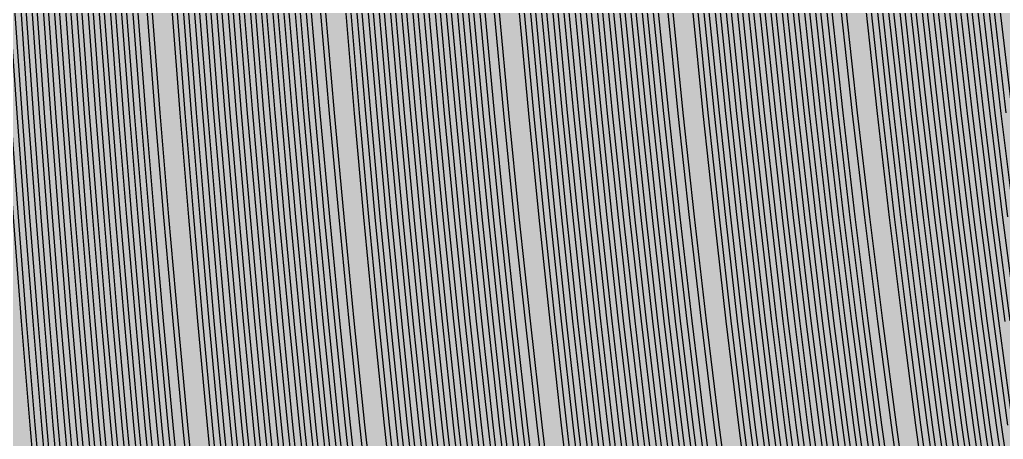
# Model space of a CAD drawing. Header units: metres. Extents: x -7231 to 10969, y -37556 to 1873.
# Drawn here: x 2297 to 2713.6, y -761.4 to -583.7 of the extents above; entities that cross this region are included whole.
import ezdxf

# ---------------------------------------------------------------- set-up
doc = ezdxf.new("R2010")
doc.units = ezdxf.units.M
doc.layers.add('Metal1', color=4, linetype='CONTINUOUS')
doc.layers.add('Polyimide', color=7, linetype='CONTINUOUS')

msp = doc.modelspace()

# ---------------------------------------------------------------- hatches: boundary and pattern name
at = {"layer": 'Polyimide'}
msp.add_hatch(color=7, dxfattribs=at).paths.add_polyline_path([(4065.69, -468), (4066.67, -501.99), (4068.51, -535.99), (4071.41, -569.99), (4075.54, -603.99), (4081.04, -637.99), (4088.01, -671.99), (4096.52, -705.98), (4106.62, -739.98), (4118.33, -773.98), (4131.63, -807.98), (4146.49, -841.98), (4162.87, -875.98), (4180.68, -909.97), (4199.83, -943.97), (4220.22, -977.97), (4241.73, -1011.97), (4264.21, -1045.97), (4287.52, -1079.96), (4311.51, -1113.96), (4336.01, -1147.96), (4360.86, -1181.96), (4385.88, -1215.96), (4410.89, -1249.96), (4435.74, -1283.95), (4460.24, -1317.95), (4484.23, -1351.95), (4507.54, -1385.95), (4530.02, -1419.95), (4551.53, -1453.94), (4571.92, -1487.94), (4591.07, -1521.94), (4608.88, -1555.94), (4625.26, -1589.94), (4640.12, -1623.94), (4653.42, -1657.93), (4665.13, -1691.93), (4675.23, -1725.93), (4683.74, -1759.93), (4690.71, -1793.93), (4696.21, -1827.93), (4700.34, -1861.92), (4703.24, -1895.92), (4705.08, -1929.92), (4706.06, -1963.92), (4706.44, -1997.92), (4706.5, -2031.91), (4706.5, -4793.02), (4709.95, -4838.39), (4720.22, -4882.71), (4737.08, -4924.98), (4760.13, -4964.2), (4788.85, -4999.49), (4822.58, -5030.03), (4860.53, -5055.12), (4901.85, -5074.18), (4901.85, -5074.18), (4970.68, -5105.23), (5034.7, -5145.26), (5092.76, -5193.54), (5143.8, -5249.19), (5186.89, -5311.2), (5221.24, -5378.44), (5246.23, -5449.69), (5261.41, -5523.66), (5266.5, -5599), (5261.41, -5674.34), (5246.23, -5748.31), (5221.24, -5819.56), (5186.89, -5886.8), (5143.8, -5948.81), (5092.76, -6004.46), (5034.7, -6052.74), (4970.68, -6092.77), (4901.85, -6123.82), (4860.53, -6142.88), (4822.58, -6167.97), (4788.85, -6198.51), (4760.13, -6233.8), (4737.08, -6273.02), (4720.22, -6315.29), (4709.95, -6359.61), (4706.5, -6404.98), (4706.5, -9221.52), (4709.95, -9266.88), (4720.22, -9311.21), (4737.08, -9353.47), (4760.13, -9392.7), (4788.85, -9427.98), (4822.58, -9458.52), (4860.53, -9483.61), (4901.85, -9502.67), (4970.68, -9533.72), (5034.7, -9573.75), (5092.76, -9622.03), (5143.8, -9677.68), (5186.89, -9739.69), (5221.24, -9806.94), (5246.23, -9878.19), (5261.41, -9952.16), (5266.5, -10027.49), (5261.41, -10102.83), (5246.23, -10176.8), (5221.24, -10248.05), (5186.89, -10315.3), (5143.8, -10377.31), (5092.76, -10432.96), (5034.7, -10481.24), (4970.68, -10521.27), (4901.85, -10552.32), (4860.53, -10571.38), (4822.58, -10596.46), (4788.85, -10627), (4760.13, -10662.29), (4737.08, -10701.52), (4720.22, -10743.78), (4709.95, -10788.1), (4706.5, -10833.47), (4706.5, -13650.01), (4709.95, -13695.38), (4720.22, -13739.7), (4737.08, -13781.96), (4760.13, -13821.19), (4788.85, -13856.48), (4822.58, -13887.02), (4860.53, -13912.11), (4901.85, -13931.17), (4970.68, -13962.22), (5034.7, -14002.25), (5092.76, -14050.53), (5143.8, -14106.18), (5186.89, -14168.19), (5221.24, -14235.43), (5246.23, -14306.68), (5261.41, -14380.65), (5266.5, -14455.99), (5261.41, -14531.33), (5246.23, -14605.29), (5221.24, -14676.55), (5186.89, -14743.79), (5143.8, -14805.8), (5092.76, -14861.45), (5034.7, -14909.73), (4970.68, -14949.76), (4901.85, -14980.81), (4860.53, -14999.87), (4822.58, -15024.96), (4788.85, -15055.5), (4760.13, -15090.79), (4737.08, -15130.01), (4720.22, -15172.27), (4709.95, -15216.6), (4706.5, -15261.97), (4706.5, -15455.99), (4720.95, -15750.04), (4764.14, -16041.26), (4835.68, -16326.84), (4934.86, -16604.04), (5060.74, -16870.18), (5212.09, -17122.7), (5387.47, -17359.17), (5585.18, -17577.31), (5803.32, -17775.02), (6039.79, -17950.4), (6292.31, -18101.75), (6558.45, -18227.63), (6835.65, -18326.81), (7121.23, -18398.34), (7412.45, -18441.54), (7706.5, -18455.99), (9969.01, -18455.99), (10047.42, -18459.84), (10125.08, -18471.36), (10201.23, -18490.44), (10275.15, -18516.89), (10346.12, -18550.45), (10413.46, -18590.81), (10476.52, -18637.58), (10534.69, -18690.3), (10587.41, -18748.47), (10634.18, -18811.53), (10674.54, -18878.87), (10708.11, -18949.84), (10734.56, -19023.76), (10753.63, -19099.92), (10765.15, -19177.58), (10769.01, -19255.99), (10769.01, -20895.8), (10730.24, -20951.41), (10694.6, -21009.08), (10662.21, -21068.63), (10633.17, -21129.89), (10607.55, -21192.66), (10585.45, -21256.74), (10566.93, -21321.96), (10552.05, -21388.09), (10540.84, -21454.95), (10533.35, -21522.33), (10529.6, -21590.02), (10529.6, -21657.81), (10533.35, -21725.5), (10540.84, -21792.87), (10552.05, -21859.73), (10566.93, -21925.87), (10585.45, -21991.08), (10607.55, -22055.17), (10633.17, -22117.94), (10662.21, -22179.19), (10694.6, -22238.74), (10730.24, -22296.41), (10769.01, -22352.03), (10769.01, -32454.24), (10728.74, -32510.49), (10691.72, -32568.92), (10658.05, -32629.35), (10627.85, -32691.58), (10601.2, -32755.42), (10578.21, -32820.67), (10558.93, -32887.1), (10543.44, -32954.52), (10531.77, -33022.71), (10523.97, -33091.44), (10520.07, -33160.51), (10520.07, -33229.69), (10523.97, -33298.75), (10531.77, -33367.49), (10543.44, -33435.67), (10558.93, -33503.09), (10578.21, -33569.53), (10601.2, -33634.77), (10627.85, -33698.61), (10658.05, -33760.85), (10691.72, -33821.28), (10728.74, -33879.71), (10769.01, -33935.96), (10769.01, -36556), (10765.15, -36634.41), (10753.63, -36712.07), (10734.56, -36788.23), (10708.11, -36862.15), (10674.54, -36933.12), (10634.18, -37000.46), (10587.41, -37063.51), (10534.69, -37121.69), (10476.52, -37174.41), (10413.46, -37221.18), (10346.12, -37261.54), (10275.15, -37295.1), (10201.23, -37321.55), (10125.08, -37340.63), (10047.42, -37352.15), (9969.01, -37356), (-6231.01, -37356), (-6309.42, -37352.15), (-6387.08, -37340.63), (-6463.23, -37321.55), (-6537.15, -37295.1), (-6608.12, -37261.54), (-6675.46, -37221.18), (-6738.52, -37174.41), (-6796.69, -37121.69), (-6849.41, -37063.51), (-6896.18, -37000.46), (-6936.54, -36933.12), (-6970.11, -36862.15), (-6996.56, -36788.23), (-7015.63, -36712.07), (-7027.15, -36634.41), (-7031.01, -36556), (-7031.01, -33936), (-6990.74, -33879.75), (-6953.7, -33821.31), (-6920.03, -33760.88), (-6889.82, -33698.64), (-6863.18, -33634.8), (-6840.18, -33569.55), (-6820.9, -33503.11), (-6805.4, -33435.69), (-6793.74, -33367.49), (-6785.94, -33298.75), (-6782.03, -33229.68), (-6782.03, -33160.5), (-6785.94, -33091.43), (-6793.74, -33022.69), (-6805.4, -32954.5), (-6820.9, -32887.07), (-6840.18, -32820.63), (-6863.18, -32755.39), (-6889.82, -32691.54), (-6920.03, -32629.3), (-6953.7, -32568.87), (-6990.74, -32510.43), (-7031.01, -32454.18), (-7031.01, -22364.83), (-6990.74, -22308.58), (-6953.7, -22250.14), (-6920.03, -22189.71), (-6889.82, -22127.47), (-6863.18, -22063.62), (-6840.18, -21998.38), (-6820.9, -21931.94), (-6805.4, -21864.51), (-6793.74, -21796.32), (-6785.94, -21727.58), (-6782.03, -21658.51), (-6782.03, -21589.33), (-6785.94, -21520.26), (-6793.74, -21451.52), (-6805.4, -21383.32), (-6820.9, -21315.9), (-6840.18, -21249.46), (-6863.18, -21184.21), (-6889.82, -21120.37), (-6920.03, -21058.13), (-6953.7, -20997.7), (-6990.74, -20939.26), (-7031.01, -20883.01), (-7031.01, -19255.99), (-7027.15, -19177.58), (-7015.63, -19099.92), (-6996.56, -19023.76), (-6970.11, -18949.84), (-6936.54, -18878.87), (-6896.18, -18811.53), (-6849.41, -18748.47), (-6796.69, -18690.3), (-6738.52, -18637.58), (-6675.46, -18590.81), (-6608.12, -18550.45), (-6537.15, -18516.89), (-6463.23, -18490.44), (-6387.08, -18471.36), (-6309.42, -18459.84), (-6231.01, -18455.99), (-3968.5, -18455.99), (-3674.45, -18441.54), (-3383.23, -18398.34), (-3097.65, -18326.81), (-2820.45, -18227.63), (-2554.31, -18101.75), (-2301.79, -17950.4), (-2065.32, -17775.02), (-1847.18, -17577.31), (-1649.47, -17359.17), (-1474.09, -17122.7), (-1322.74, -16870.18), (-1196.86, -16604.04), (-1097.68, -16326.84), (-1026.14, -16041.26), (-982.95, -15750.04), (-968.5, -15455.99), (-968.5, -15261.97), (-971.95, -15216.6), (-982.22, -15172.27), (-999.08, -15130.01), (-1022.13, -15090.79), (-1050.85, -15055.5), (-1084.58, -15024.96), (-1122.53, -14999.87), (-1163.85, -14980.81), (-1232.68, -14949.76), (-1296.7, -14909.73), (-1354.76, -14861.45), (-1405.8, -14805.8), (-1448.89, -14743.79), (-1483.24, -14676.55), (-1508.23, -14605.29), (-1523.41, -14531.33), (-1528.5, -14455.99), (-1523.41, -14380.65), (-1508.23, -14306.68), (-1483.24, -14235.43), (-1448.89, -14168.19), (-1405.8, -14106.18), (-1354.76, -14050.53), (-1296.7, -14002.25), (-1232.68, -13962.22), (-1163.85, -13931.17), (-1122.53, -13912.11), (-1084.58, -13887.02), (-1050.85, -13856.48), (-1022.13, -13821.19), (-999.08, -13781.96), (-982.22, -13739.7), (-971.95, -13695.38), (-968.5, -13650.01), (-968.5, -12309.64), (-971.95, -12264.27), (-982.22, -12219.94), (-999.08, -12177.68), (-1022.13, -12138.46), (-1050.85, -12103.17), (-1084.58, -12072.63), (-1122.53, -12047.54), (-1163.85, -12028.48), (-1232.68, -11997.43), (-1296.7, -11957.4), (-1354.76, -11909.12), (-1405.8, -11853.47), (-1448.89, -11791.46), (-1483.24, -11724.22), (-1508.23, -11652.96), (-1523.41, -11579), (-1528.5, -11503.66), (-1523.41, -11428.32), (-1508.23, -11354.35), (-1483.24, -11283.1), (-1448.89, -11215.86), (-1405.8, -11153.85), (-1354.76, -11098.2), (-1296.7, -11049.92), (-1232.68, -11009.89), (-1163.85, -10978.84), (-1122.53, -10959.78), (-1084.58, -10934.69), (-1050.85, -10904.15), (-1022.13, -10868.86), (-999.08, -10829.63), (-982.22, -10787.37), (-971.95, -10743.05), (-968.5, -10697.68), (-968.5, -9357.31), (-971.95, -9311.94), (-982.22, -9267.62), (-999.08, -9225.35), (-1022.13, -9186.13), (-1050.85, -9150.84), (-1084.58, -9120.3), (-1122.53, -9095.21), (-1163.85, -9076.15), (-1163.85, -9076.15), (-1232.68, -9045.1), (-1296.7, -9005.07), (-1354.76, -8956.79), (-1405.8, -8901.14), (-1448.89, -8839.13), (-1483.24, -8771.89), (-1508.23, -8700.64), (-1523.41, -8626.67), (-1528.5, -8551.33), (-1523.41, -8475.99), (-1508.23, -8402.02), (-1483.24, -8330.77), (-1448.89, -8263.53), (-1405.8, -8201.52), (-1354.76, -8145.87), (-1296.7, -8097.59), (-1232.68, -8057.56), (-1163.85, -8026.51), (-1163.85, -8026.51), (-1122.53, -8007.45), (-1084.58, -7982.36), (-1050.85, -7951.82), (-1022.13, -7916.53), (-999.08, -7877.31), (-982.22, -7835.04), (-971.95, -7790.72), (-968.5, -7745.35), (-968.5, -6404.98), (-971.95, -6359.61), (-982.22, -6315.29), (-999.08, -6273.02), (-1022.13, -6233.8), (-1050.85, -6198.51), (-1084.58, -6167.97), (-1122.53, -6142.88), (-1163.85, -6123.82), (-1163.85, -6123.82), (-1232.68, -6092.77), (-1296.7, -6052.74), (-1354.76, -6004.46), (-1405.8, -5948.81), (-1448.89, -5886.8), (-1483.24, -5819.56), (-1508.23, -5748.31), (-1523.41, -5674.34), (-1528.5, -5599), (-1523.41, -5523.66), (-1508.23, -5449.69), (-1483.24, -5378.44), (-1448.89, -5311.2), (-1405.8, -5249.19), (-1354.76, -5193.54), (-1296.7, -5145.26), (-1232.68, -5105.23), (-1163.85, -5074.18), (-1163.85, -5074.18), (-1122.53, -5055.12), (-1084.58, -5030.03), (-1050.85, -4999.49), (-1022.13, -4964.2), (-999.08, -4924.98), (-982.22, -4882.71), (-971.95, -4838.39), (-968.5, -4793.02), (-968.5, -2031.91), (-968.44, -1997.92), (-968.06, -1963.92), (-967.05, -1929.92), (-965.18, -1895.92), (-962.22, -1861.92), (-958.01, -1827.93), (-952.41, -1793.93), (-945.31, -1759.93), (-936.64, -1725.93), (-926.35, -1691.93), (-914.43, -1657.93), (-900.88, -1623.94), (-885.74, -1589.94), (-869.05, -1555.94), (-850.91, -1521.94), (-831.4, -1487.94), (-810.63, -1453.94), (-788.72, -1419.95), (-765.82, -1385.95), (-742.07, -1351.95), (-717.63, -1317.95), (-692.67, -1283.95), (-667.36, -1249.96), (-641.88, -1215.96), (-616.39, -1181.96), (-591.08, -1147.96), (-566.12, -1113.96), (-541.68, -1079.96), (-517.93, -1045.97), (-495.03, -1011.97), (-473.12, -977.97), (-452.35, -943.97), (-432.84, -909.97), (-414.7, -875.98), (-398.01, -841.98), (-382.87, -807.98), (-369.32, -773.98), (-357.4, -739.98), (-347.11, -705.98), (-338.44, -671.99), (-331.34, -637.99), (-325.74, -603.99), (-321.53, -569.99), (-318.57, -535.99), (-316.7, -501.99), (-315.69, -468), (-315.31, -434), (-315.25, -400), (-315.25, 401), (-315.25, 451), (-315.25, 1644), (-270.25, 1644), (-270.03, 1637.13), (-269.35, 1630.29), (-268.23, 1623.52), (-266.67, 1616.82), (-264.68, 1610.25), (-262.26, 1603.82), (-259.42, 1597.56), (-256.18, 1591.5), (-252.55, 1585.67), (-248.55, 1580.08), (-244.19, 1574.77), (-239.5, 1569.75), (-234.48, 1565.06), (-229.17, 1560.7), (-223.58, 1556.7), (-217.75, 1553.07), (-211.69, 1549.83), (-205.43, 1546.99), (-199, 1544.57), (-192.43, 1542.58), (-185.73, 1541.02), (-178.96, 1539.9), (-172.12, 1539.22), (-165.25, 1539), (-158.38, 1539.22), (-151.54, 1539.9), (-144.77, 1541.02), (-138.07, 1542.58), (-131.5, 1544.57), (-125.07, 1546.99), (-118.81, 1549.83), (-112.75, 1553.07), (-106.92, 1556.7), (-101.33, 1560.7), (-96.02, 1565.06), (-91, 1569.75), (-86.31, 1574.77), (-81.95, 1580.08), (-77.95, 1585.67), (-74.32, 1591.5), (-71.08, 1597.56), (-68.24, 1603.82), (-65.82, 1610.25), (-63.83, 1616.82), (-62.27, 1623.52), (-61.15, 1630.29), (-60.47, 1637.13), (-60.25, 1644), (1853, 1644), (1853, 1573), (3815.25, 1573), (3815.46, 1579.54), (3816.11, 1586.05), (3817.17, 1592.51), (3818.66, 1598.88), (3820.56, 1605.14), (3822.86, 1611.27), (3825.56, 1617.23), (3828.65, 1623), (3832.1, 1628.56), (3835.91, 1633.88), (3840.07, 1638.93), (3844.54, 1643.71), (3849.32, 1648.18), (3854.37, 1652.34), (3859.69, 1656.15), (3865.25, 1659.6), (3871.02, 1662.69), (3876.98, 1665.39), (3883.11, 1667.69), (3889.37, 1669.59), (3895.74, 1671.08), (3902.2, 1672.14), (3908.71, 1672.79), (3915.25, 1673), (3921.79, 1672.79), (3928.3, 1672.14), (3934.76, 1671.08), (3941.13, 1669.59), (3947.39, 1667.69), (3953.52, 1665.39), (3959.48, 1662.69), (3965.25, 1659.6), (3970.81, 1656.15), (3976.13, 1652.34), (3981.18, 1648.18), (3985.96, 1643.71), (3990.43, 1638.93), (3994.59, 1633.88), (3998.4, 1628.56), (4001.85, 1623), (4004.94, 1617.23), (4007.64, 1611.27), (4009.94, 1605.14), (4011.84, 1598.88), (4013.33, 1592.51), (4014.39, 1586.05), (4015.04, 1579.54), (4015.25, 1573), (4065.25, 1573), (4065.25, 451), (4065.25, 401), (4065.25, -400), (4065.31, -434), (4065.69, -468)])

# ---------------------------------------------------------------- linework, layer by layer
at = {"layer": 'Metal1'}
for points in [[(2305.29, -799.47), (2301.43, -755.45), (2297.78, -711.42), (2294.34, -667.4), (2291.1, -623.38), (2288.07, -579.35), (2285.23, -535.33), (2282.6, -491.31), (2280.17, -447.28), (2277.94, -403.26), (2275.9, -359.23), (2274.06, -315.21)], [(2276.06, -315.13), (2277.9, -359.15), (2279.94, -403.16), (2282.17, -447.18), (2284.6, -491.19), (2287.23, -535.2), (2290.06, -579.22), (2293.1, -623.23), (2296.33, -667.25), (2299.78, -711.26), (2303.43, -755.28), (2307.28, -799.29)], [(2310.21, -799.47), (2306.31, -755.45), (2302.62, -711.42), (2299.14, -667.4), (2295.87, -623.38), (2292.8, -579.35), (2289.94, -535.33), (2287.28, -491.31), (2284.82, -447.28), (2282.56, -403.26), (2280.5, -359.23), (2278.65, -315.21)], [(2280.64, -315.13), (2282.5, -359.15), (2284.56, -403.16), (2286.82, -447.18), (2289.27, -491.19), (2291.93, -535.2), (2294.79, -579.22), (2297.86, -623.23), (2301.13, -667.25), (2304.61, -711.26), (2308.3, -755.28), (2312.2, -799.29)], [(2315.12, -799.47), (2311.18, -755.45), (2307.45, -711.43), (2303.94, -667.4), (2300.63, -623.38), (2297.53, -579.35), (2294.64, -535.33), (2291.95, -491.31), (2289.47, -447.28), (2287.19, -403.26), (2285.11, -359.24), (2283.23, -315.21)], [(2285.23, -315.13), (2287.11, -359.15), (2289.18, -403.16), (2291.46, -447.17), (2293.95, -491.19), (2296.63, -535.2), (2299.53, -579.22), (2302.63, -623.23), (2305.93, -667.25), (2309.45, -711.26), (2313.17, -755.28), (2317.11, -799.29)], [(2320.04, -799.47), (2316.05, -755.45), (2312.29, -711.43), (2308.74, -667.4), (2305.39, -623.38), (2302.26, -579.35), (2299.34, -535.33), (2296.62, -491.31), (2294.12, -447.28), (2291.81, -403.26), (2289.71, -359.24), (2287.81, -315.21)], [(2289.81, -315.13), (2291.71, -359.15), (2293.81, -403.16), (2296.11, -447.17), (2298.62, -491.19), (2301.34, -535.2), (2304.26, -579.22), (2307.39, -623.23), (2310.73, -667.25), (2314.28, -711.26), (2318.05, -755.27), (2322.03, -799.29)], [(2324.95, -799.47), (2320.93, -755.45), (2317.12, -711.43), (2313.53, -667.4), (2310.16, -623.38), (2306.99, -579.36), (2304.04, -535.33), (2301.3, -491.31), (2298.76, -447.28), (2296.43, -403.26), (2294.31, -359.24), (2292.4, -315.21)], [(2294.39, -315.13), (2296.31, -359.14), (2298.43, -403.16), (2300.76, -447.17), (2303.3, -491.19), (2306.04, -535.2), (2308.99, -579.22), (2312.15, -623.23), (2315.53, -667.25), (2319.12, -711.26), (2322.92, -755.27), (2326.94, -799.29)], [(2329.87, -799.48), (2325.8, -755.45), (2321.96, -711.43), (2318.33, -667.4), (2314.92, -623.38), (2311.73, -579.36), (2308.74, -535.33), (2305.97, -491.31), (2303.41, -447.28), (2301.06, -403.26), (2298.92, -359.24), (2296.98, -315.21)], [(2298.98, -315.13), (2300.91, -359.14), (2303.06, -403.16), (2305.41, -447.17), (2307.97, -491.19), (2310.74, -535.2), (2313.72, -579.22), (2316.92, -623.23), (2320.33, -667.24), (2323.95, -711.26), (2327.79, -755.27), (2331.86, -799.29)], [(2334.78, -799.48), (2330.68, -755.45), (2326.79, -711.43), (2323.13, -667.4), (2319.69, -623.38), (2316.46, -579.36), (2313.45, -535.33), (2310.65, -491.31), (2308.06, -447.28), (2305.68, -403.26), (2303.52, -359.24), (2301.56, -315.21)], [(2303.56, -315.13), (2305.52, -359.14), (2307.68, -403.16), (2310.06, -447.17), (2312.64, -491.19), (2315.44, -535.2), (2318.45, -579.22), (2321.68, -623.23), (2325.12, -667.24), (2328.79, -711.26), (2332.67, -755.27), (2336.77, -799.29)], [(2339.7, -799.48), (2335.55, -755.45), (2331.63, -711.43), (2327.93, -667.41), (2324.45, -623.38), (2321.19, -579.36), (2318.15, -535.33), (2315.32, -491.31), (2312.71, -447.29), (2310.31, -403.26), (2308.12, -359.24), (2306.14, -315.21)], [(2308.14, -315.13), (2310.12, -359.14), (2312.3, -403.16), (2314.7, -447.17), (2317.32, -491.19), (2320.14, -535.2), (2323.19, -579.21), (2326.45, -623.23), (2329.92, -667.24), (2333.62, -711.26), (2337.54, -755.27), (2341.69, -799.28)], [(2344.61, -799.48), (2340.42, -755.45), (2336.46, -711.43), (2332.73, -667.41), (2329.22, -623.38), (2325.92, -579.36), (2322.85, -535.33), (2319.99, -491.31), (2317.36, -447.29), (2314.93, -403.26), (2312.72, -359.24), (2310.73, -315.21)], [(2312.73, -315.13), (2314.72, -359.14), (2316.93, -403.16), (2319.35, -447.17), (2321.99, -491.19), (2324.84, -535.2), (2327.92, -579.21), (2331.21, -623.23), (2334.72, -667.24), (2338.46, -711.26), (2342.42, -755.27), (2346.6, -799.28)], [(2349.53, -799.48), (2345.3, -755.46), (2341.3, -711.43), (2337.53, -667.41), (2333.98, -623.38), (2330.65, -579.36), (2327.55, -535.33), (2324.67, -491.31), (2322, -447.29), (2319.56, -403.26), (2317.33, -359.24), (2315.31, -315.21)], [(2317.31, -315.13), (2319.32, -359.14), (2321.55, -403.16), (2324, -447.17), (2326.66, -491.18), (2329.55, -535.2), (2332.65, -579.21), (2335.97, -623.23), (2339.52, -667.24), (2343.29, -711.26), (2347.29, -755.27), (2351.52, -799.28)], [(2354.44, -799.48), (2350.17, -755.46), (2346.13, -711.43), (2342.33, -667.41), (2338.74, -623.38), (2335.39, -579.36), (2332.25, -535.34), (2329.34, -491.31), (2326.65, -447.29), (2324.18, -403.26), (2321.93, -359.24), (2319.89, -315.22)], [(2321.89, -315.13), (2323.93, -359.14), (2326.18, -403.16), (2328.65, -447.17), (2331.34, -491.18), (2334.25, -535.2), (2337.38, -579.21), (2340.74, -623.23), (2344.32, -667.24), (2348.13, -711.25), (2352.16, -755.27), (2356.43, -799.28)], [(2359.36, -799.48), (2355.05, -755.46), (2350.97, -711.43), (2347.12, -667.41), (2343.51, -623.38), (2340.12, -579.36), (2336.95, -535.34), (2334.02, -491.31), (2331.3, -447.29), (2328.8, -403.26), (2326.53, -359.24), (2324.48, -315.22)], [(2326.47, -315.13), (2328.53, -359.14), (2330.8, -403.16), (2333.3, -447.17), (2336.01, -491.18), (2338.95, -535.2), (2342.11, -579.21), (2345.5, -623.23), (2349.12, -667.24), (2352.96, -711.25), (2357.04, -755.27), (2361.35, -799.28)], [(2364.27, -799.48), (2359.92, -755.46), (2355.81, -711.43), (2351.92, -667.41), (2348.27, -623.38), (2344.85, -579.36), (2341.66, -535.34), (2338.69, -491.31), (2335.95, -447.29), (2333.43, -403.26), (2331.13, -359.24), (2329.06, -315.22)], [(2331.06, -315.13), (2333.13, -359.14), (2335.43, -403.16), (2337.94, -447.17), (2340.68, -491.18), (2343.65, -535.2), (2346.84, -579.21), (2350.27, -623.22), (2353.92, -667.24), (2357.8, -711.25), (2361.91, -755.27), (2366.26, -799.28)], [(2370.44, -799.48), (2366.07, -755.46), (2361.94, -711.43), (2358.04, -667.41), (2354.38, -623.39), (2350.94, -579.36), (2347.74, -535.34), (2344.76, -491.31), (2342.01, -447.29), (2339.48, -403.26), (2337.17, -359.24), (2335.09, -315.22)], [(2337.09, -315.13), (2339.17, -359.14), (2341.48, -403.15), (2344, -447.17), (2346.75, -491.18), (2349.73, -535.2), (2352.94, -579.21), (2356.37, -623.22), (2360.03, -667.24), (2363.93, -711.25), (2368.06, -755.27), (2372.43, -799.28)], [(2380.77, -799.48), (2376.47, -755.46), (2372.4, -711.43), (2368.56, -667.41), (2364.95, -623.38), (2361.57, -579.36), (2358.41, -535.34), (2355.48, -491.31), (2352.77, -447.29), (2350.28, -403.26), (2348.01, -359.24), (2345.96, -315.22)], [(2347.96, -315.13), (2350.01, -359.14), (2352.28, -403.16), (2354.77, -447.17), (2357.48, -491.18), (2360.41, -535.2), (2363.57, -579.21), (2366.95, -623.23), (2370.56, -667.24), (2374.39, -711.25), (2378.46, -755.27), (2382.76, -799.28)], [(2385.69, -799.48), (2381.35, -755.46), (2377.24, -711.43), (2373.36, -667.41), (2369.72, -623.38), (2366.3, -579.36), (2363.12, -535.34), (2360.15, -491.31), (2357.42, -447.29), (2354.9, -403.26), (2352.61, -359.24), (2350.54, -315.22)], [(2352.54, -315.13), (2354.61, -359.14), (2356.9, -403.16), (2359.41, -447.17), (2362.15, -491.18), (2365.11, -535.2), (2368.3, -579.21), (2371.71, -623.22), (2375.36, -667.24), (2379.23, -711.25), (2383.34, -755.27), (2387.68, -799.28)], [(2390.6, -799.48), (2386.22, -755.46), (2382.07, -711.43), (2378.16, -667.41), (2374.48, -623.39), (2371.04, -579.36), (2367.82, -535.34), (2364.83, -491.31), (2362.07, -447.29), (2359.53, -403.26), (2357.22, -359.24), (2355.13, -315.22)], [(2357.12, -315.13), (2359.21, -359.14), (2361.53, -403.15), (2364.06, -447.17), (2366.82, -491.18), (2369.81, -535.2), (2373.03, -579.21), (2376.48, -623.22), (2380.15, -667.24), (2384.06, -711.25), (2388.21, -755.27), (2392.59, -799.28)], [(2395.52, -799.48), (2391.09, -755.46), (2386.91, -711.43), (2382.96, -667.41), (2379.25, -623.39), (2375.77, -579.36), (2372.52, -535.34), (2369.5, -491.31), (2366.71, -447.29), (2364.15, -403.27), (2361.82, -359.24), (2359.71, -315.22)], [(2361.71, -315.13), (2363.82, -359.14), (2366.15, -403.15), (2368.71, -447.17), (2371.5, -491.18), (2374.51, -535.2), (2377.76, -579.21), (2381.24, -623.22), (2384.95, -667.24), (2388.9, -711.25), (2393.08, -755.26), (2397.51, -799.28)], [(2400.43, -799.48), (2395.97, -755.46), (2391.74, -711.44), (2387.76, -667.41), (2384.01, -623.39), (2380.5, -579.36), (2377.22, -535.34), (2374.18, -491.31), (2371.36, -447.29), (2368.78, -403.27), (2366.42, -359.24), (2364.29, -315.22)], [(2366.29, -315.13), (2368.42, -359.14), (2370.77, -403.15), (2373.36, -447.17), (2376.17, -491.18), (2379.22, -535.2), (2382.49, -579.21), (2386, -623.22), (2389.75, -667.24), (2393.73, -711.25), (2397.96, -755.26), (2402.42, -799.28)], [(2405.35, -799.49), (2400.84, -755.46), (2396.58, -711.44), (2392.56, -667.41), (2388.78, -623.39), (2385.23, -579.36), (2381.92, -535.34), (2378.85, -491.31), (2376.01, -447.29), (2373.4, -403.27), (2371.02, -359.24), (2368.88, -315.22)], [(2370.87, -315.13), (2373.02, -359.14), (2375.4, -403.15), (2378.01, -447.17), (2380.85, -491.18), (2383.92, -535.19), (2387.23, -579.21), (2390.77, -623.22), (2394.55, -667.24), (2398.57, -711.25), (2402.83, -755.26), (2407.34, -799.28)], [(2410.26, -799.49), (2405.72, -755.46), (2401.41, -711.44), (2397.36, -667.41), (2393.54, -623.39), (2389.96, -579.36), (2386.62, -535.34), (2383.52, -491.32), (2380.66, -447.29), (2378.03, -403.27), (2375.63, -359.24), (2373.46, -315.22)], [(2375.46, -315.12), (2377.62, -359.14), (2380.02, -403.15), (2382.65, -447.17), (2385.52, -491.18), (2388.62, -535.19), (2391.96, -579.21), (2395.53, -623.22), (2399.35, -667.23), (2403.4, -711.25), (2407.71, -755.26), (2412.25, -799.28)], [(2415.18, -799.49), (2410.59, -755.46), (2406.25, -711.44), (2402.15, -667.41), (2398.3, -623.39), (2394.69, -579.36), (2391.33, -535.34), (2388.2, -491.32), (2385.31, -447.29), (2382.65, -403.27), (2380.23, -359.24), (2378.04, -315.22)], [(2380.04, -315.12), (2382.23, -359.14), (2384.65, -403.15), (2387.3, -447.17), (2390.19, -491.18), (2393.32, -535.19), (2396.69, -579.21), (2400.3, -623.22), (2404.15, -667.23), (2408.24, -711.25), (2412.58, -755.26), (2417.17, -799.27)], [(2420.09, -799.49), (2415.46, -755.46), (2411.08, -711.44), (2406.95, -667.41), (2403.07, -623.39), (2399.43, -579.37), (2396.03, -535.34), (2392.87, -491.32), (2389.95, -447.29), (2387.27, -403.27), (2384.83, -359.24), (2382.62, -315.22)], [(2384.62, -315.12), (2386.83, -359.14), (2389.27, -403.15), (2391.95, -447.17), (2394.87, -491.18), (2398.02, -535.19), (2401.42, -579.21), (2405.06, -623.22), (2408.94, -667.23), (2413.07, -711.25), (2417.45, -755.26), (2422.08, -799.27)], [(2425.01, -799.49), (2420.34, -755.46), (2415.92, -711.44), (2411.75, -667.42), (2407.83, -623.39), (2404.16, -579.37), (2400.73, -535.34), (2397.54, -491.32), (2394.6, -447.29), (2391.9, -403.27), (2389.43, -359.24), (2387.21, -315.22)], [(2389.21, -315.12), (2391.43, -359.14), (2393.89, -403.15), (2396.6, -447.16), (2399.54, -491.18), (2402.72, -535.19), (2406.15, -579.21), (2409.82, -623.22), (2413.74, -667.23), (2417.91, -711.25), (2422.33, -755.26), (2426.99, -799.27)], [(2429.92, -799.49), (2425.21, -755.47), (2420.75, -711.44), (2416.55, -667.42), (2412.6, -623.39), (2408.89, -579.37), (2405.43, -535.34), (2402.22, -491.32), (2399.25, -447.29), (2396.52, -403.27), (2394.04, -359.24), (2391.79, -315.22)], [(2393.79, -315.12), (2396.03, -359.14), (2398.52, -403.15), (2401.24, -447.16), (2404.21, -491.18), (2407.43, -535.19), (2410.88, -579.2), (2414.59, -623.22), (2418.54, -667.23), (2422.74, -711.25), (2427.2, -755.26), (2431.91, -799.27)], [(2434.84, -799.49), (2430.08, -755.47), (2425.59, -711.44), (2421.35, -667.42), (2417.36, -623.39), (2413.62, -579.37), (2410.13, -535.34), (2406.89, -491.32), (2403.9, -447.29), (2401.15, -403.27), (2398.64, -359.24), (2396.37, -315.22)], [(2398.37, -315.12), (2400.64, -359.14), (2403.14, -403.15), (2405.89, -447.16), (2408.89, -491.18), (2412.13, -535.19), (2415.62, -579.2), (2419.35, -623.22), (2423.34, -667.23), (2427.58, -711.24), (2432.07, -755.26), (2436.82, -799.27)], [(2439.75, -799.49), (2434.96, -755.47), (2430.42, -711.44), (2426.15, -667.42), (2422.12, -623.39), (2418.35, -579.37), (2414.84, -535.34), (2411.57, -491.32), (2408.54, -447.29), (2405.77, -403.27), (2403.24, -359.25), (2400.96, -315.22)], [(2402.95, -315.12), (2405.24, -359.14), (2407.77, -403.15), (2410.54, -447.16), (2413.56, -491.18), (2416.83, -535.19), (2420.35, -579.2), (2424.12, -623.22), (2428.14, -667.23), (2432.41, -711.24), (2436.95, -755.26), (2441.74, -799.27)], [(2445.92, -799.49), (2441.11, -755.47), (2436.56, -711.44), (2432.27, -667.42), (2428.23, -623.39), (2424.45, -579.37), (2420.92, -535.34), (2417.64, -491.32), (2414.6, -447.29), (2411.82, -403.27), (2409.28, -359.25), (2406.99, -315.22)], [(2408.99, -315.12), (2411.28, -359.14), (2413.82, -403.15), (2416.6, -447.16), (2419.63, -491.18), (2422.91, -535.19), (2426.44, -579.2), (2430.22, -623.22), (2434.26, -667.23), (2438.55, -711.24), (2443.1, -755.26), (2447.91, -799.27)], [(2456.25, -799.49), (2451.51, -755.47), (2447.02, -711.44), (2442.79, -667.42), (2438.81, -623.39), (2435.08, -579.37), (2431.59, -535.34), (2428.36, -491.32), (2425.37, -447.29), (2422.62, -403.27), (2420.12, -359.24), (2417.86, -315.22)], [(2419.85, -315.12), (2422.12, -359.14), (2424.62, -403.15), (2427.36, -447.16), (2430.35, -491.18), (2433.59, -535.19), (2437.07, -579.2), (2440.8, -623.22), (2444.78, -667.23), (2449.01, -711.24), (2453.5, -755.26), (2458.24, -799.27)], [(2461.17, -799.49), (2456.38, -755.47), (2451.86, -711.44), (2447.59, -667.42), (2443.57, -623.39), (2439.81, -579.37), (2436.3, -535.34), (2433.03, -491.32), (2430.02, -447.29), (2427.25, -403.27), (2424.72, -359.25), (2422.44, -315.22)], [(2424.44, -315.12), (2426.72, -359.14), (2429.24, -403.15), (2432.01, -447.16), (2435.03, -491.18), (2438.29, -535.19), (2441.8, -579.2), (2445.56, -623.22), (2449.58, -667.23), (2453.85, -711.24), (2458.37, -755.26), (2463.16, -799.27)], [(2466.08, -799.49), (2461.26, -755.47), (2456.69, -711.44), (2452.39, -667.42), (2448.34, -623.39), (2444.54, -579.37), (2441, -535.34), (2437.71, -491.32), (2434.66, -447.29), (2431.87, -403.27), (2429.32, -359.25), (2427.02, -315.22)], [(2429.02, -315.12), (2431.32, -359.14), (2433.87, -403.15), (2436.66, -447.16), (2439.7, -491.18), (2442.99, -535.19), (2446.53, -579.2), (2450.33, -623.22), (2454.38, -667.23), (2458.68, -711.24), (2463.25, -755.26), (2468.07, -799.27)], [(2471, -799.49), (2466.13, -755.47), (2461.53, -711.44), (2457.18, -667.42), (2453.1, -623.39), (2449.27, -579.37), (2445.7, -535.34), (2442.38, -491.32), (2439.31, -447.3), (2436.49, -403.27), (2433.93, -359.25), (2431.61, -315.22)], [(2433.6, -315.12), (2435.92, -359.14), (2438.49, -403.15), (2441.31, -447.16), (2444.37, -491.18), (2447.69, -535.19), (2451.26, -579.2), (2455.09, -623.22), (2459.18, -667.23), (2463.52, -711.24), (2468.12, -755.26), (2472.99, -799.27)], [(2475.91, -799.49), (2471.01, -755.47), (2466.36, -711.44), (2461.98, -667.42), (2457.86, -623.4), (2454, -579.37), (2450.4, -535.35), (2447.05, -491.32), (2443.96, -447.3), (2441.12, -403.27), (2438.53, -359.25), (2436.19, -315.22)], [(2438.19, -315.12), (2440.53, -359.13), (2443.11, -403.15), (2445.95, -447.16), (2449.05, -491.17), (2452.39, -535.19), (2456, -579.2), (2459.86, -623.21), (2463.97, -667.23), (2468.35, -711.24), (2472.99, -755.25), (2477.9, -799.27)], [(2480.83, -799.5), (2475.88, -755.47), (2471.2, -711.45), (2466.78, -667.42), (2462.63, -623.4), (2458.74, -579.37), (2455.1, -535.35), (2451.73, -491.32), (2448.61, -447.3), (2445.74, -403.27), (2443.13, -359.25), (2440.77, -315.22)], [(2442.77, -315.12), (2445.13, -359.13), (2447.74, -403.15), (2450.6, -447.16), (2453.72, -491.17), (2457.1, -535.19), (2460.73, -579.2), (2464.62, -623.21), (2468.77, -667.23), (2473.19, -711.24), (2477.87, -755.25), (2482.82, -799.27)], [(2485.74, -799.5), (2480.75, -755.47), (2476.03, -711.45), (2471.58, -667.42), (2467.39, -623.4), (2463.47, -579.37), (2459.8, -535.35), (2456.4, -491.32), (2453.26, -447.3), (2450.37, -403.27), (2447.73, -359.25), (2445.36, -315.22)], [(2447.35, -315.12), (2449.73, -359.13), (2452.36, -403.15), (2455.25, -447.16), (2458.4, -491.17), (2461.8, -535.19), (2465.46, -579.2), (2469.38, -623.21), (2473.57, -667.23), (2478.02, -711.24), (2482.74, -755.25), (2487.73, -799.27)], [(2490.66, -799.5), (2485.63, -755.47), (2480.87, -711.45), (2476.38, -667.42), (2472.16, -623.4), (2468.2, -579.37), (2464.51, -535.35), (2461.07, -491.32), (2457.9, -447.3), (2454.99, -403.27), (2452.34, -359.25), (2449.94, -315.22)], [(2451.94, -315.12), (2454.33, -359.13), (2456.99, -403.15), (2459.9, -447.16), (2463.07, -491.17), (2466.5, -535.19), (2470.19, -579.2), (2474.15, -623.21), (2478.37, -667.23), (2482.86, -711.24), (2487.62, -755.25), (2492.64, -799.26)], [(2495.57, -799.5), (2490.5, -755.47), (2485.7, -711.45), (2481.18, -667.42), (2476.92, -623.4), (2472.93, -579.37), (2469.21, -535.35), (2465.75, -491.32), (2462.55, -447.3), (2459.62, -403.27), (2456.94, -359.25), (2454.52, -315.22)], [(2456.52, -315.12), (2458.94, -359.13), (2461.61, -403.15), (2464.55, -447.16), (2467.74, -491.17), (2471.2, -535.19), (2474.92, -579.2), (2478.91, -623.21), (2483.17, -667.22), (2487.69, -711.24), (2492.49, -755.25), (2497.56, -799.26)], [(2500.49, -799.5), (2495.38, -755.47), (2490.54, -711.45), (2485.98, -667.42), (2481.68, -623.4), (2477.66, -579.37), (2473.91, -535.35), (2470.42, -491.32), (2467.2, -447.3), (2464.24, -403.27), (2461.54, -359.25), (2459.1, -315.22)], [(2461.1, -315.12), (2463.54, -359.13), (2466.24, -403.15), (2469.19, -447.16), (2472.42, -491.17), (2475.9, -535.18), (2479.66, -579.2), (2483.68, -623.21), (2487.97, -667.22), (2492.53, -711.24), (2497.36, -755.25), (2502.47, -799.26)], [(2505.4, -799.5), (2500.25, -755.48), (2495.37, -711.45), (2490.77, -667.42), (2486.45, -623.4), (2482.39, -579.37), (2478.61, -535.35), (2475.1, -491.32), (2471.85, -447.3), (2468.86, -403.27), (2466.14, -359.25), (2463.69, -315.22)], [(2465.68, -315.12), (2468.14, -359.13), (2470.86, -403.14), (2473.84, -447.16), (2477.09, -491.17), (2480.6, -535.18), (2484.39, -579.2), (2488.44, -623.21), (2492.76, -667.22), (2497.36, -711.24), (2502.24, -755.25), (2507.39, -799.26)], [(2510.32, -799.5), (2505.12, -755.48), (2500.21, -711.45), (2495.57, -667.43), (2491.21, -623.4), (2487.13, -579.38), (2483.31, -535.35), (2479.77, -491.32), (2476.5, -447.3), (2473.49, -403.27), (2470.75, -359.25), (2468.27, -315.22)], [(2470.27, -315.12), (2472.74, -359.13), (2475.48, -403.14), (2478.49, -447.16), (2481.76, -491.17), (2485.31, -535.18), (2489.12, -579.2), (2493.2, -623.21), (2497.56, -667.22), (2502.2, -711.24), (2507.11, -755.25), (2512.3, -799.26)], [(2515.23, -799.5), (2510, -755.48), (2505.04, -711.45), (2500.37, -667.43), (2495.98, -623.4), (2491.86, -579.38), (2488.01, -535.35), (2484.44, -491.33), (2481.14, -447.3), (2478.11, -403.28), (2475.35, -359.25), (2472.85, -315.23)], [(2474.85, -315.12), (2477.35, -359.13), (2480.11, -403.14), (2483.14, -447.16), (2486.44, -491.17), (2490.01, -535.18), (2493.85, -579.2), (2497.97, -623.21), (2502.36, -667.22), (2507.03, -711.23), (2511.98, -755.25), (2517.22, -799.26)], [(2521.4, -799.5), (2516.15, -755.48), (2511.18, -711.45), (2506.49, -667.43), (2502.08, -623.4), (2497.95, -579.38), (2494.1, -535.35), (2490.51, -491.33), (2487.2, -447.3), (2484.16, -403.28), (2481.39, -359.25), (2478.89, -315.23)], [(2480.88, -315.12), (2483.39, -359.13), (2486.16, -403.14), (2489.2, -447.16), (2492.51, -491.17), (2496.09, -535.18), (2499.94, -579.2), (2504.07, -623.21), (2508.48, -667.22), (2513.17, -711.23), (2518.13, -755.25), (2523.38, -799.26)], [(2531.74, -799.5), (2526.55, -755.48), (2521.64, -711.45), (2517.01, -667.43), (2512.66, -623.4), (2508.58, -579.38), (2504.77, -535.35), (2501.23, -491.32), (2497.97, -447.3), (2494.96, -403.27), (2492.23, -359.25), (2489.75, -315.22)], [(2491.75, -315.12), (2494.22, -359.13), (2496.96, -403.14), (2499.96, -447.16), (2503.23, -491.17), (2506.77, -535.18), (2510.57, -579.2), (2514.65, -623.21), (2519, -667.22), (2523.63, -711.24), (2528.54, -755.25), (2533.72, -799.26)], [(2536.65, -799.5), (2531.42, -755.48), (2526.48, -711.45), (2521.81, -667.43), (2517.42, -623.4), (2513.31, -579.38), (2509.47, -535.35), (2505.91, -491.33), (2502.61, -447.3), (2499.59, -403.28), (2496.83, -359.25), (2494.34, -315.23)], [(2496.33, -315.12), (2498.83, -359.13), (2501.58, -403.14), (2504.61, -447.16), (2507.9, -491.17), (2511.47, -535.18), (2515.3, -579.2), (2519.42, -623.21), (2523.8, -667.22), (2528.47, -711.23), (2533.41, -755.25), (2538.64, -799.26)], [(2541.57, -799.5), (2536.3, -755.48), (2531.31, -711.45), (2526.61, -667.43), (2522.19, -623.4), (2518.04, -579.38), (2514.18, -535.35), (2510.58, -491.33), (2507.26, -447.3), (2504.21, -403.28), (2501.43, -359.25), (2498.92, -315.23)], [(2500.92, -315.12), (2503.43, -359.13), (2506.21, -403.14), (2509.26, -447.16), (2512.58, -491.17), (2516.17, -535.18), (2520.04, -579.2), (2524.18, -623.21), (2528.6, -667.22), (2533.3, -711.23), (2538.28, -755.25), (2543.55, -799.26)], [(2546.48, -799.5), (2541.17, -755.48), (2536.15, -711.45), (2531.41, -667.43), (2526.95, -623.4), (2522.78, -579.38), (2518.88, -535.35), (2515.26, -491.33), (2511.91, -447.3), (2508.84, -403.28), (2506.03, -359.25), (2503.5, -315.23)], [(2505.5, -315.12), (2508.03, -359.13), (2510.83, -403.14), (2513.9, -447.16), (2517.25, -491.17), (2520.87, -535.18), (2524.77, -579.19), (2528.94, -623.21), (2533.4, -667.22), (2538.14, -711.23), (2543.16, -755.25), (2548.46, -799.26)], [(2551.39, -799.5), (2546.04, -755.48), (2540.98, -711.45), (2536.21, -667.43), (2531.72, -623.4), (2527.51, -579.38), (2523.58, -535.35), (2519.93, -491.33), (2516.56, -447.3), (2513.46, -403.28), (2510.64, -359.25), (2508.09, -315.23)], [(2510.08, -315.12), (2512.63, -359.13), (2515.46, -403.14), (2518.55, -447.16), (2521.92, -491.17), (2525.57, -535.18), (2529.5, -579.19), (2533.71, -623.21), (2538.2, -667.22), (2542.97, -711.23), (2548.03, -755.24), (2553.38, -799.26)], [(2556.31, -799.51), (2550.92, -755.48), (2545.82, -711.45), (2541.01, -667.43), (2536.48, -623.4), (2532.24, -579.38), (2528.28, -535.35), (2524.6, -491.33), (2521.21, -447.3), (2518.08, -403.28), (2515.24, -359.25), (2512.67, -315.23)], [(2514.67, -315.12), (2517.24, -359.13), (2520.08, -403.14), (2523.2, -447.15), (2526.6, -491.17), (2530.27, -535.18), (2534.23, -579.19), (2538.47, -623.21), (2543, -667.22), (2547.81, -711.23), (2552.9, -755.24), (2558.29, -799.26)], [(2561.22, -799.51), (2555.79, -755.48), (2550.65, -711.46), (2545.8, -667.43), (2541.25, -623.4), (2536.97, -579.38), (2532.98, -535.35), (2529.28, -491.33), (2525.85, -447.3), (2522.71, -403.28), (2519.84, -359.25), (2517.25, -315.23)], [(2519.25, -315.12), (2521.84, -359.13), (2524.7, -403.14), (2527.85, -447.15), (2531.27, -491.17), (2534.98, -535.18), (2538.96, -579.19), (2543.24, -623.21), (2547.79, -667.22), (2552.64, -711.23), (2557.78, -755.24), (2563.21, -799.26)], [(2566.14, -799.51), (2560.67, -755.48), (2555.49, -711.46), (2550.6, -667.43), (2546.01, -623.41), (2541.7, -579.38), (2537.69, -535.35), (2533.95, -491.33), (2530.5, -447.3), (2527.33, -403.28), (2524.44, -359.25), (2521.83, -315.23)], [(2523.83, -315.12), (2526.44, -359.13), (2529.33, -403.14), (2532.5, -447.15), (2535.94, -491.17), (2539.68, -535.18), (2543.69, -579.19), (2548, -623.2), (2552.59, -667.22), (2557.48, -711.23), (2562.65, -755.24), (2568.12, -799.25)], [(2571.05, -799.51), (2565.54, -755.48), (2560.32, -711.46), (2555.4, -667.43), (2550.77, -623.41), (2546.44, -579.38), (2542.39, -535.36), (2538.63, -491.33), (2535.15, -447.3), (2531.96, -403.28), (2529.05, -359.25), (2526.42, -315.23)], [(2528.41, -315.12), (2531.04, -359.13), (2533.95, -403.14), (2537.14, -447.15), (2540.62, -491.17), (2544.38, -535.18), (2548.43, -579.19), (2552.76, -623.2), (2557.39, -667.22), (2562.31, -711.23), (2567.53, -755.24), (2573.04, -799.25)], [(2575.97, -799.51), (2570.41, -755.48), (2565.16, -711.46), (2560.2, -667.43), (2555.54, -623.41), (2551.17, -579.38), (2547.09, -535.36), (2543.3, -491.33), (2539.8, -447.3), (2536.58, -403.28), (2533.65, -359.25), (2531, -315.23)], [(2533, -315.11), (2535.65, -359.13), (2538.58, -403.14), (2541.79, -447.15), (2545.29, -491.17), (2549.08, -535.18), (2553.16, -579.19), (2557.53, -623.2), (2562.19, -667.22), (2567.15, -711.23), (2572.4, -755.24), (2577.95, -799.25)], [(2580.88, -799.51), (2575.29, -755.48), (2569.99, -711.46), (2565, -667.43), (2560.3, -623.41), (2555.9, -579.38), (2551.79, -535.36), (2547.97, -491.33), (2544.45, -447.31), (2541.21, -403.28), (2538.25, -359.25), (2535.58, -315.23)], [(2537.58, -315.11), (2540.25, -359.13), (2543.2, -403.14), (2546.44, -447.15), (2549.97, -491.16), (2553.78, -535.18), (2557.89, -579.19), (2562.29, -623.2), (2566.99, -667.21), (2571.98, -711.23), (2577.27, -755.24), (2582.87, -799.25)], [(2585.8, -799.51), (2580.16, -755.49), (2574.83, -711.46), (2569.8, -667.43), (2565.07, -623.41), (2560.63, -579.38), (2556.49, -535.36), (2552.65, -491.33), (2549.09, -447.31), (2545.83, -403.28), (2542.85, -359.25), (2540.17, -315.23)], [(2542.16, -315.11), (2544.85, -359.13), (2547.82, -403.14), (2551.09, -447.15), (2554.64, -491.16), (2558.48, -535.18), (2562.62, -579.19), (2567.06, -623.2), (2571.79, -667.21), (2576.82, -711.23), (2582.15, -755.24), (2587.78, -799.25)], [(2590.71, -799.51), (2585.04, -755.49), (2579.66, -711.46), (2574.6, -667.43), (2569.83, -623.41), (2565.36, -579.38), (2561.19, -535.36), (2557.32, -491.33), (2553.74, -447.31), (2550.45, -403.28), (2547.46, -359.26), (2544.75, -315.23)], [(2546.75, -315.11), (2549.45, -359.13), (2552.45, -403.14), (2555.74, -447.15), (2559.31, -491.16), (2563.19, -535.18), (2567.35, -579.19), (2571.82, -623.2), (2576.58, -667.21), (2581.65, -711.23), (2587.02, -755.24), (2592.7, -799.25)], [(2596.88, -799.51), (2591.19, -755.49), (2585.8, -711.46), (2580.72, -667.44), (2575.94, -623.41), (2571.46, -579.38), (2567.27, -535.36), (2563.39, -491.33), (2559.8, -447.31), (2556.5, -403.28), (2553.5, -359.26), (2550.78, -315.23)], [(2552.78, -315.11), (2555.49, -359.13), (2558.5, -403.14), (2561.79, -447.15), (2565.38, -491.16), (2569.27, -535.18), (2573.45, -579.19), (2577.92, -623.2), (2582.7, -667.21), (2587.78, -711.22), (2593.17, -755.24), (2598.86, -799.25)], [(2607.22, -799.51), (2601.59, -755.49), (2596.26, -711.46), (2591.24, -667.43), (2586.51, -623.41), (2582.08, -579.38), (2577.95, -535.36), (2574.11, -491.33), (2570.56, -447.31), (2567.3, -403.28), (2564.33, -359.25), (2561.65, -315.23)], [(2563.65, -315.11), (2566.33, -359.13), (2569.3, -403.14), (2572.56, -447.15), (2576.11, -491.16), (2579.94, -535.18), (2584.08, -579.19), (2588.5, -623.2), (2593.23, -667.21), (2598.25, -711.23), (2603.57, -755.24), (2609.2, -799.25)], [(2612.13, -799.51), (2606.46, -755.49), (2601.1, -711.46), (2596.04, -667.43), (2591.28, -623.41), (2586.82, -579.38), (2582.65, -535.36), (2578.79, -491.33), (2575.21, -447.31), (2571.93, -403.28), (2568.94, -359.26), (2566.23, -315.23)], [(2568.23, -315.11), (2570.93, -359.13), (2573.92, -403.14), (2577.21, -447.15), (2580.78, -491.16), (2584.65, -535.18), (2588.81, -579.19), (2593.27, -623.2), (2598.02, -667.21), (2603.08, -711.23), (2608.45, -755.24), (2614.11, -799.25)], [(2617.05, -799.51), (2611.34, -755.49), (2605.93, -711.46), (2600.84, -667.44), (2596.04, -623.41), (2591.55, -579.38), (2587.36, -535.36), (2583.46, -491.33), (2579.86, -447.31), (2576.55, -403.28), (2573.54, -359.26), (2570.82, -315.23)], [(2572.81, -315.11), (2575.54, -359.13), (2578.55, -403.14), (2581.85, -447.15), (2585.45, -491.16), (2589.35, -535.18), (2593.54, -579.19), (2598.03, -623.2), (2602.82, -667.21), (2607.92, -711.22), (2613.32, -755.24), (2619.03, -799.25)], [(2621.96, -799.51), (2616.21, -755.49), (2610.77, -711.46), (2605.63, -667.44), (2600.81, -623.41), (2596.28, -579.38), (2592.06, -535.36), (2588.13, -491.33), (2584.51, -447.31), (2581.18, -403.28), (2578.14, -359.26), (2575.4, -315.23)], [(2577.4, -315.11), (2580.14, -359.13), (2583.17, -403.14), (2586.5, -447.15), (2590.13, -491.16), (2594.05, -535.17), (2598.27, -579.19), (2602.79, -623.2), (2607.62, -667.21), (2612.75, -711.22), (2618.19, -755.24), (2623.94, -799.25)], [(2626.88, -799.52), (2621.08, -755.49), (2615.6, -711.46), (2610.43, -667.44), (2605.57, -623.41), (2601.01, -579.39), (2596.76, -535.36), (2592.81, -491.33), (2589.16, -447.31), (2585.8, -403.28), (2582.74, -359.26), (2579.98, -315.23)], [(2581.98, -315.11), (2584.74, -359.12), (2587.8, -403.14), (2591.15, -447.15), (2594.8, -491.16), (2598.75, -535.17), (2603, -579.19), (2607.56, -623.2), (2612.42, -667.21), (2617.59, -711.22), (2623.07, -755.24), (2628.86, -799.25)], [(2631.79, -799.52), (2625.96, -755.49), (2620.44, -711.46), (2615.23, -667.44), (2610.33, -623.41), (2605.74, -579.39), (2601.46, -535.36), (2597.48, -491.33), (2593.8, -447.31), (2590.43, -403.28), (2587.35, -359.26), (2584.57, -315.23)], [(2586.56, -315.11), (2589.34, -359.12), (2592.42, -403.14), (2595.8, -447.15), (2599.47, -491.16), (2603.45, -535.17), (2607.73, -579.19), (2612.32, -623.2), (2617.22, -667.21), (2622.42, -711.22), (2627.94, -755.23), (2633.77, -799.25)], [(2636.71, -799.52), (2630.83, -755.49), (2625.27, -711.46), (2620.03, -667.44), (2615.1, -623.41), (2610.48, -579.39), (2606.16, -535.36), (2602.16, -491.33), (2598.45, -447.31), (2595.05, -403.28), (2591.95, -359.26), (2589.15, -315.23)], [(2591.15, -315.11), (2593.95, -359.12), (2597.04, -403.14), (2600.44, -447.15), (2604.15, -491.16), (2608.15, -535.17), (2612.47, -579.18), (2617.09, -623.2), (2622.02, -667.21), (2627.26, -711.22), (2632.81, -755.23), (2638.69, -799.25)], [(2641.62, -799.52), (2635.71, -755.49), (2630.11, -711.47), (2624.83, -667.44), (2619.86, -623.41), (2615.21, -579.39), (2610.86, -535.36), (2606.83, -491.34), (2603.1, -447.31), (2599.67, -403.28), (2596.55, -359.26), (2593.73, -315.23)], [(2595.73, -315.11), (2598.55, -359.12), (2601.67, -403.14), (2605.09, -447.15), (2608.82, -491.16), (2612.86, -535.17), (2617.2, -579.18), (2621.85, -623.2), (2626.81, -667.21), (2632.09, -711.22), (2637.69, -755.23), (2643.6, -799.24)], [(2646.54, -799.52), (2640.58, -755.49), (2634.94, -711.47), (2629.63, -667.44), (2624.63, -623.41), (2619.94, -579.39), (2615.57, -535.36), (2611.5, -491.34), (2607.75, -447.31), (2604.3, -403.28), (2601.15, -359.26), (2598.31, -315.23)], [(2600.31, -315.11), (2603.15, -359.12), (2606.29, -403.13), (2609.74, -447.15), (2613.49, -491.16), (2617.56, -535.17), (2621.93, -579.18), (2626.61, -623.2), (2631.61, -667.21), (2636.93, -711.22), (2642.56, -755.23), (2648.52, -799.24)], [(2651.45, -799.52), (2645.45, -755.49), (2639.78, -711.47), (2634.43, -667.44), (2629.39, -623.41), (2624.67, -579.39), (2620.27, -535.36), (2616.18, -491.34), (2612.4, -447.31), (2608.92, -403.28), (2605.76, -359.26), (2602.9, -315.23)], [(2604.89, -315.11), (2607.75, -359.12), (2610.92, -403.13), (2614.39, -447.15), (2618.17, -491.16), (2622.26, -535.17), (2626.66, -579.18), (2631.38, -623.19), (2636.41, -667.21), (2641.76, -711.22), (2647.44, -755.23), (2653.43, -799.24)], [(2656.37, -799.52), (2650.33, -755.49), (2644.61, -711.47), (2639.22, -667.44), (2634.15, -623.42), (2629.4, -579.39), (2624.97, -535.36), (2620.85, -491.34), (2617.04, -447.31), (2613.55, -403.29), (2610.36, -359.26), (2607.48, -315.23)], [(2609.48, -315.11), (2612.36, -359.12), (2615.54, -403.13), (2619.04, -447.15), (2622.84, -491.16), (2626.96, -535.17), (2631.39, -579.18), (2636.14, -623.19), (2641.21, -667.21), (2646.6, -711.22), (2652.31, -755.23), (2658.35, -799.24)], [(2661.28, -799.52), (2655.2, -755.5), (2649.45, -711.47), (2644.02, -667.44), (2638.92, -623.42), (2634.14, -579.39), (2629.67, -535.36), (2625.52, -491.34), (2621.69, -447.31), (2618.17, -403.29), (2614.96, -359.26), (2612.06, -315.23)], [(2614.06, -315.11), (2616.96, -359.12), (2620.17, -403.13), (2623.68, -447.15), (2627.52, -491.16), (2631.66, -535.17), (2636.12, -579.18), (2640.91, -623.19), (2646.01, -667.21), (2651.43, -711.22), (2657.18, -755.23), (2663.26, -799.24)], [(2666.2, -799.52), (2660.08, -755.5), (2654.28, -711.47), (2648.82, -667.44), (2643.68, -623.42), (2638.87, -579.39), (2634.37, -535.36), (2630.2, -491.34), (2626.34, -447.31), (2622.8, -403.29), (2619.57, -359.26), (2616.65, -315.23)], [(2618.64, -315.11), (2621.56, -359.12), (2624.79, -403.13), (2628.33, -447.14), (2632.19, -491.16), (2636.36, -535.17), (2640.86, -579.18), (2645.67, -623.19), (2650.81, -667.2), (2656.27, -711.22), (2662.06, -755.23), (2668.18, -799.24)], [(2672.36, -799.52), (2666.22, -755.5), (2660.42, -711.47), (2654.94, -667.44), (2649.79, -623.42), (2644.96, -579.39), (2640.45, -535.37), (2636.27, -491.34), (2632.4, -447.31), (2628.85, -403.29), (2625.61, -359.26), (2622.68, -315.23)], [(2624.68, -315.11), (2627.6, -359.12), (2630.84, -403.13), (2634.39, -447.14), (2638.26, -491.16), (2642.44, -535.17), (2646.95, -579.18), (2651.78, -623.19), (2656.93, -667.2), (2662.4, -711.22), (2668.21, -755.23), (2674.34, -799.24)], [(2682.7, -799.52), (2676.63, -755.5), (2670.88, -711.47), (2665.46, -667.44), (2660.37, -623.42), (2655.59, -579.39), (2651.13, -535.36), (2646.99, -491.34), (2643.16, -447.31), (2639.65, -403.29), (2636.44, -359.26), (2633.55, -315.23)], [(2635.54, -315.11), (2638.44, -359.12), (2641.64, -403.13), (2645.15, -447.15), (2648.98, -491.16), (2653.12, -535.17), (2657.58, -579.18), (2662.35, -623.19), (2667.45, -667.21), (2672.87, -711.22), (2678.61, -755.23), (2684.68, -799.24)], [(2687.61, -799.52), (2681.5, -755.5), (2675.72, -711.47), (2670.26, -667.44), (2665.13, -623.42), (2660.32, -579.39), (2655.83, -535.36), (2651.66, -491.34), (2647.81, -447.31), (2644.27, -403.29), (2641.04, -359.26), (2638.13, -315.23)], [(2640.13, -315.11), (2643.04, -359.12), (2646.26, -403.13), (2649.8, -447.15), (2653.65, -491.16), (2657.82, -535.17), (2662.31, -579.18), (2667.12, -623.19), (2672.25, -667.2), (2677.7, -711.22), (2683.48, -755.23), (2689.59, -799.24)], [(2692.53, -799.52), (2686.37, -755.5), (2680.55, -711.47), (2675.06, -667.44), (2669.89, -623.42), (2665.05, -579.39), (2660.53, -535.37), (2656.34, -491.34), (2652.46, -447.31), (2648.89, -403.29), (2645.65, -359.26), (2642.71, -315.23)], [(2644.71, -315.11), (2647.64, -359.12), (2650.89, -403.13), (2654.45, -447.14), (2658.33, -491.16), (2662.53, -535.17), (2667.04, -579.18), (2671.88, -623.19), (2677.05, -667.2), (2682.54, -711.22), (2688.36, -755.23), (2694.51, -799.24)], [(2697.44, -799.52), (2691.25, -755.5), (2685.39, -711.47), (2679.86, -667.44), (2674.66, -623.42), (2669.79, -579.39), (2665.24, -535.37), (2661.01, -491.34), (2657.11, -447.31), (2653.52, -403.29), (2650.25, -359.26), (2647.3, -315.23)], [(2649.29, -315.11), (2652.25, -359.12), (2655.51, -403.13), (2659.1, -447.14), (2663, -491.16), (2667.23, -535.17), (2671.77, -579.18), (2676.65, -623.19), (2681.84, -667.2), (2687.37, -711.21), (2693.23, -755.23), (2699.42, -799.24)], [(2702.36, -799.53), (2696.12, -755.5), (2690.22, -711.47), (2684.66, -667.45), (2679.42, -623.42), (2674.52, -579.39), (2669.94, -535.37), (2665.68, -491.34), (2661.75, -447.31), (2658.14, -403.29), (2654.85, -359.26), (2651.88, -315.24)], [(2653.88, -315.11), (2656.85, -359.12), (2660.14, -403.13), (2663.75, -447.14), (2667.68, -491.16), (2671.93, -535.17), (2676.51, -579.18), (2681.41, -623.19), (2686.64, -667.2), (2692.21, -711.21), (2698.1, -755.23), (2704.34, -799.24)], [(2707.27, -799.53), (2701, -755.5), (2695.06, -711.47), (2689.46, -667.45), (2684.19, -623.42), (2679.25, -579.39), (2674.64, -535.37), (2670.36, -491.34), (2666.4, -447.31), (2662.77, -403.29), (2659.46, -359.26), (2656.46, -315.24)], [(2658.46, -315.11), (2661.45, -359.12), (2664.76, -403.13), (2668.39, -447.14), (2672.35, -491.15), (2676.63, -535.17), (2681.24, -579.18), (2686.17, -623.19), (2691.44, -667.2), (2697.04, -711.21), (2702.98, -755.22), (2709.25, -799.24)], [(2712.19, -799.53), (2705.87, -755.5), (2699.89, -711.47), (2694.25, -667.45), (2688.95, -623.42), (2683.98, -579.39), (2679.34, -535.37), (2675.03, -491.34), (2671.05, -447.32), (2667.39, -403.29), (2664.06, -359.26), (2661.05, -315.24)], [(2663.04, -315.11), (2666.05, -359.12), (2669.39, -403.13), (2673.04, -447.14), (2677.02, -491.15), (2681.33, -535.17), (2685.97, -579.18), (2690.94, -623.19), (2696.24, -667.2), (2701.88, -711.21), (2707.85, -755.22), (2714.17, -799.24)], [(2717.1, -799.53), (2710.74, -755.5), (2704.73, -711.47), (2699.05, -667.45), (2693.71, -623.42), (2688.71, -579.4), (2684.04, -535.37), (2679.71, -491.34), (2675.7, -447.32), (2672.02, -403.29), (2668.66, -359.26), (2665.63, -315.24)], [(2667.62, -315.11), (2670.66, -359.12), (2674.01, -403.13), (2677.69, -447.14), (2681.7, -491.15), (2686.03, -535.17), (2690.7, -579.18), (2695.7, -623.19), (2701.04, -667.2), (2706.71, -711.21), (2712.72, -755.22), (2719.08, -799.23)], [(2715.62, -755.5), (2709.56, -711.48), (2703.85, -667.45), (2698.48, -623.42), (2693.44, -579.4), (2688.75, -535.37), (2684.38, -491.34), (2680.35, -447.32), (2676.64, -403.29), (2673.26, -359.26), (2670.21, -315.24)], [(2672.21, -315.11), (2675.26, -359.12), (2678.63, -403.13), (2682.34, -447.14), (2686.37, -491.15), (2690.74, -535.16), (2695.43, -579.18), (2700.47, -623.19), (2705.84, -667.2), (2711.55, -711.21), (2717.6, -755.22)], [(2714.4, -711.48), (2708.65, -667.45), (2703.24, -623.42), (2698.18, -579.4), (2693.45, -535.37), (2689.05, -491.34), (2684.99, -447.32), (2681.26, -403.29), (2677.87, -359.26), (2674.79, -315.24)], [(2676.79, -315.11), (2679.86, -359.12), (2683.26, -403.13), (2686.99, -447.14), (2691.04, -491.15), (2695.44, -535.16), (2700.16, -579.18), (2705.23, -623.19), (2710.63, -667.2), (2716.38, -711.21)], [(2719.23, -711.48), (2713.45, -667.45), (2708.01, -623.42), (2702.91, -579.4), (2698.15, -535.37), (2693.73, -491.34), (2689.64, -447.32), (2685.89, -403.29), (2682.47, -359.26), (2679.38, -315.24)], [(2681.37, -315.11), (2684.46, -359.12), (2687.88, -403.13), (2691.63, -447.14), (2695.72, -491.15), (2700.14, -535.16), (2704.9, -579.17), (2709.99, -623.19), (2715.43, -667.2)], [(2718.25, -667.45), (2712.77, -623.42), (2707.64, -579.4), (2702.85, -535.37), (2698.4, -491.34), (2694.29, -447.32), (2690.51, -403.29), (2687.07, -359.26), (2683.96, -315.24)], [(2685.96, -315.1), (2689.07, -359.12), (2692.51, -403.13), (2696.28, -447.14), (2700.39, -491.15), (2704.84, -535.16), (2709.63, -579.17), (2714.76, -623.19)], [(2717.54, -623.43), (2712.37, -579.4), (2707.55, -535.37), (2703.08, -491.35), (2698.94, -447.32), (2695.14, -403.29), (2691.67, -359.27), (2688.54, -315.24)]]:
    msp.add_lwpolyline(points, dxfattribs=at)

doc.saveas('drawing.dxf')
